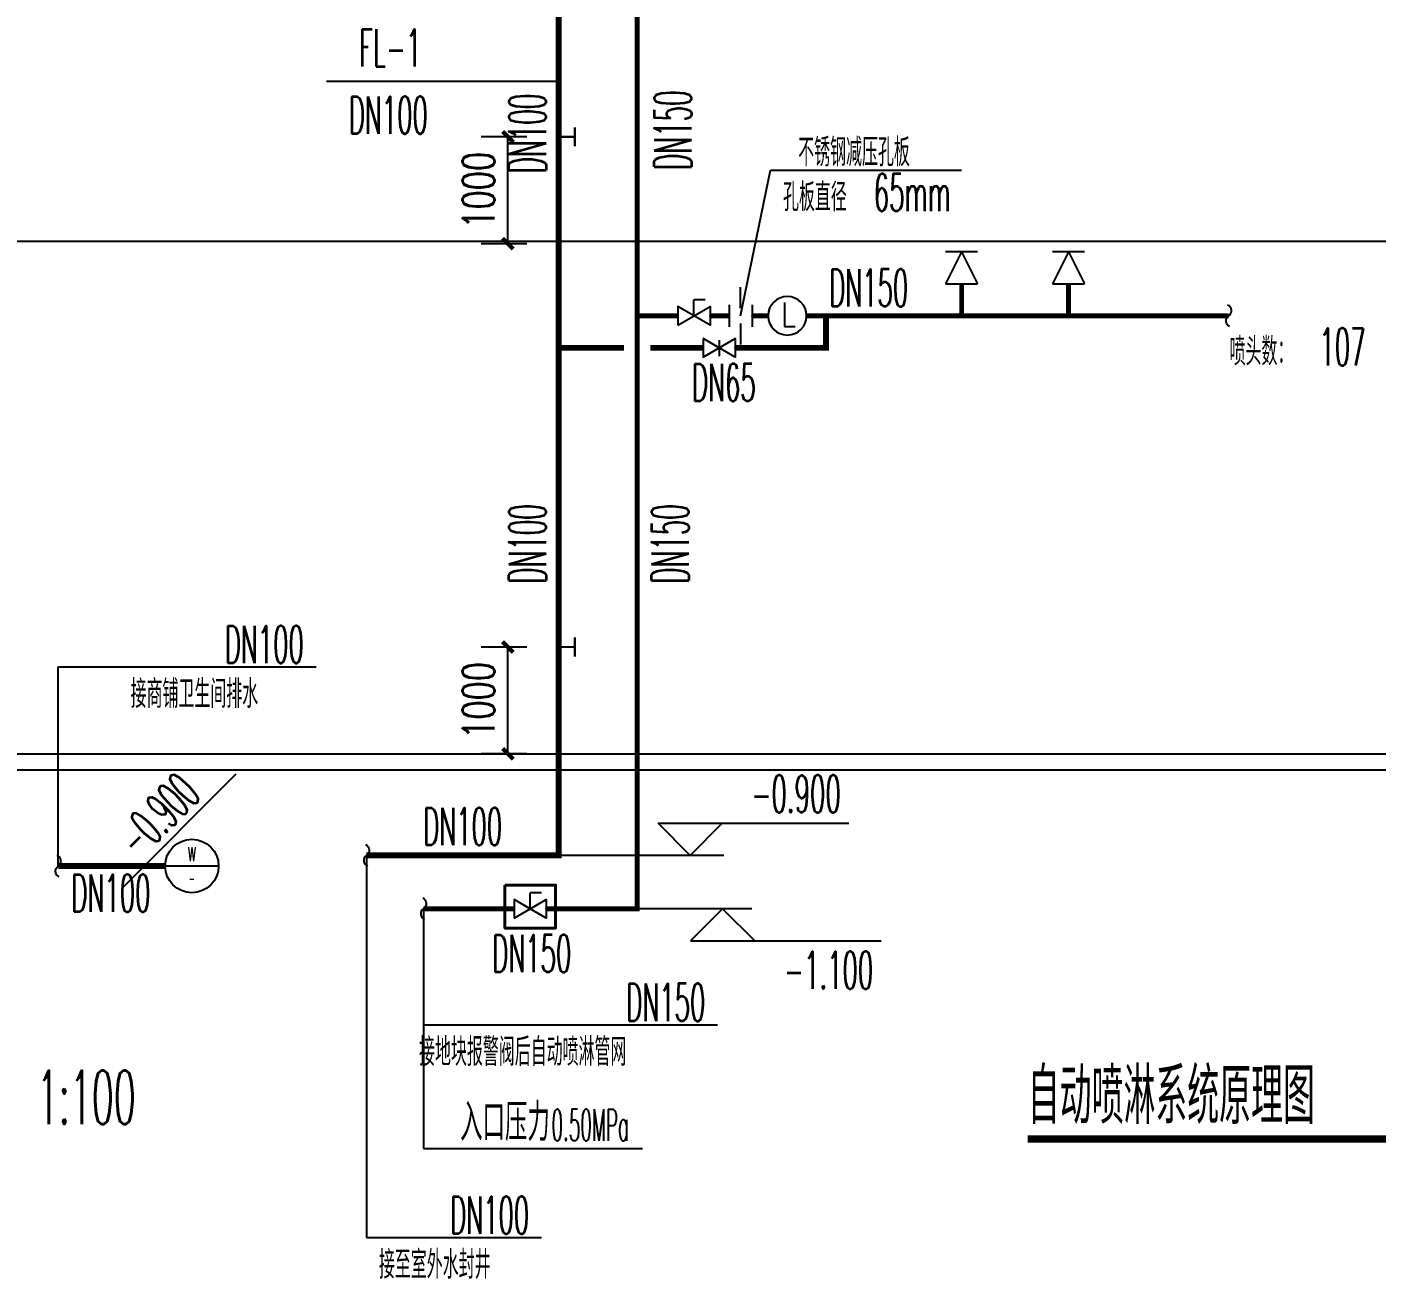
# Model space of a CAD drawing. Extents: x 1031190 to 1725648, y 733081 to 1571294.
# Drawn here: x 1304369 to 1316992, y 836154 to 847873 of the extents above; entities that cross this region are included whole.
import ezdxf
from ezdxf.enums import TextEntityAlignment as Align

# ---------------------------------------------------------------- set-up
doc = ezdxf.new("R2010")
doc.units = 0
doc.header["$LTSCALE"] = 1000
doc.header["$MEASUREMENT"] = 0
for name, color, linetype in [('DIM_SYMB', 3, 'Continuous'), ('DIM_不分区喷淋', 3, 'Continuous'), ('DIM_不分区给水', 3, 'Continuous'), ('DIM_污水', 3, 'Continuous'), ('DIM_消防', 3, 'Continuous'), ('EQUIP_不分区喷淋', 7, 'Continuous'), ('EQUIP_喷淋', 7, 'Continuous'), ('EQUIP_废水', 7, 'Continuous'), ('EQUIP_污水', 7, 'Continuous'), ('EVALVE_不分区喷淋', 7, 'Continuous'), ('PIPE-不分区喷淋', 6, 'ZP'), ('PIPE-废水', 31, 'F'), ('PIPE-污水', 2, 'W'), ('TWT', 7, 'Continuous'), ('TWT_DIM', 3, 'Continuous'), ('TWT_ELEV', 3, 'Continuous'), ('TWT_LEAD', 3, 'Continuous'), ('VALVE_不分区喷淋', 7, 'Continuous'), ('VALVE_废水', 7, 'Continuous'), ('WELL_污水', 2, 'Continuous')]:
    doc.layers.add(name, color=color, linetype=linetype)
doc.layers.add('ZC', color=6, linetype='Continuous', lineweight=40)
doc.styles.add('_TCH_DIM', font='SIMPLEX.shx', dxfattribs={"width": 0.6, "oblique": 10, "bigfont": 'hztxt.shx'})
doc.styles.add('_TCH_DIM_T3', font='SIMPLEX', dxfattribs={"width": 0.705882, "bigfont": 'GBCBIG'})
doc.styles.add('_TWT_SERIAL', font='simplex.shx', dxfattribs={"width": 0.6, "oblique": 10, "height": 3.5, "bigfont": 'aadri.shx'})
doc.styles.get("Standard").update_dxf_attribs({"font": 'gbenor.shx', "bigfont": 'gbcbig.shx'})
doc.linetypes.add('F', pattern='A,3,-0.2,["F",Standard,S=0.25,R=0,X=-0.1,Y=-0.115],-0.2', length=3.4)
doc.linetypes.add('W', pattern='A,3,-0.2,["W",Standard,S=0.25,R=0,X=-0.1,Y=-0.115],-0.2', length=3.4)
doc.linetypes.add('ZP', pattern='A,3,-0.2,["ZP",Standard,S=0.25,R=0,X=-0.1,Y=-0.115],-0.35', length=3.55)
doc.dimstyles.new('_TWT_ARCH&&100', dxfattribs={"dimtxt": 297.5, "dimasz": 100, "dimexe": 250, "dimexo": 300, "dimgap": 126.25, "dimtad": 1, "dimdec": 0, "dimzin": 0, "dimdsep": 46, "dimtxsty": '_TCH_DIM_T3', "dimblk": 'ARCHTICK', "dimcen": 0.09, "dimclrt": 7, "dimazin": 2, "dimtfac": 1, "dimtdec": 0, "dimtix": 1, "dimtmove": 2, "dimatfit": 3, "dimfxl": 0, "dimtolj": 1, "dimtzin": 0, "dimarcsym": 0})

# ---------------------------------------------------------------- blocks, each defined once
blk = doc.blocks.new('$TWTSYS$00000187')
blk.add_circle((0, 0, 0), 0.5)
blk = doc.blocks.new('A$C67B35354')
at = {"layer": 'DIM_污水'}
blk.add_line((250, 0), (-250, 0), dxfattribs=at)
at = {"layer": 'WELL_污水', "xscale": 500, "yscale": 500, "zscale": 500}
blk.add_blockref('$TWTSYS$00000187', (0, 0), dxfattribs=at)
at = {"layer": 'DIM_污水', "color": 7, "style": '_TWT_SERIAL'}
for s, height, width, p, p2 in [('W', 132, 0.6, (-38, 46), (38, 46)), ('-', 134, 0.466667, (-27, -180), (27, -180))]:
    blk.add_text(s, height=height, dxfattribs=dict(at, width=width)).set_placement(p, p2, align=Align.FIT)
blk = doc.blocks.new('_ArchTick')
at = {"color": 0, "linetype": 'ByBlock', "const_width": 0.4}
blk.add_lwpolyline([(-0.5, -0.5), (0.5, 0.5)], dxfattribs=at)
blk = doc.blocks.new('*D886')
at = {"layer": 'Defpoints', "color": 0}
for p in [(1308868.985, 846844.667), (1309344.558, 846844.667), (1309344.558, 845844.667)]:
    blk.add_point(p, dxfattribs=at)
at = {"layer": 'TWT_DIM', "color": 0, "lineweight": -2}
for p, q in [((1309044.558, 846844.667), (1308618.985, 846844.667)), ((1308868.985, 845844.667), (1308868.985, 846844.667)), ((1309044.558, 845844.667), (1308618.985, 845844.667))]:
    blk.add_line(p, q, dxfattribs=at)
at = {"layer": 'TWT_DIM', "color": 0, "lineweight": -2, "xscale": 100, "yscale": 100, "zscale": 100}
for p, rotation in [((1308868.985, 846844.667), 90), ((1308868.985, 845844.667), 270)]:
    blk.add_blockref('_ArchTick', p, dxfattribs=dict(at, rotation=rotation))
at = {"layer": 'TWT_DIM', "color": 7, "insert": (1308593.985, 846344.667), "char_height": 297.5, "attachment_point": 5, "rotation": 90, "style": '_TCH_DIM_T3'}
blk.add_mtext('\\A1;1000', dxfattribs=at)
blk = doc.blocks.new('*D887')
at = {"layer": 'Defpoints', "color": 0}
for p in [(1308868.985, 842069.667), (1309344.558, 842069.667), (1309344.558, 841069.667)]:
    blk.add_point(p, dxfattribs=at)
at = {"layer": 'TWT_DIM', "color": 0, "lineweight": -2}
for p, q in [((1309044.558, 842069.667), (1308618.985, 842069.667)), ((1308868.985, 841069.667), (1308868.985, 842069.667)), ((1309044.558, 841069.667), (1308618.985, 841069.667))]:
    blk.add_line(p, q, dxfattribs=at)
at = {"layer": 'TWT_DIM', "color": 0, "lineweight": -2, "xscale": 100, "yscale": 100, "zscale": 100}
for p, rotation in [((1308868.985, 842069.667), 90), ((1308868.985, 841069.667), 270)]:
    blk.add_blockref('_ArchTick', p, dxfattribs=dict(at, rotation=rotation))
at = {"layer": 'TWT_DIM', "color": 7, "insert": (1308593.985, 841569.667), "char_height": 297.5, "attachment_point": 5, "rotation": 90, "style": '_TCH_DIM_T3'}
blk.add_mtext('\\A1;1000', dxfattribs=at)
blk = doc.blocks.new('$TwtSys$00000132')
at = {"elevation": 0}
blk.add_lwpolyline([(7, -101, -0.575183), (0, 0, 0.604745), (-11, 101, 16.924828)], format="xyb", dxfattribs=at)
blk = doc.blocks.new('$EVALVE$00000030')
for p in [(0, 0), (87, 124)]:
    blk.add_line(p, (0, 124))
blk.add_lwpolyline([(-125, -72), (125, 72), (125, -72), (-125, 72)], close=True)
for p in [(-125, 0), (125, 0)]:
    blk.add_point(p)
blk = doc.blocks.new('$VALVE$00000458')
at = {"linetype": 'Continuous'}
for p, q in [((0, 60), (0, 224)), ((-90, 86), (-90, -86)), ((90, 86), (90, -86)), ((0, -60), (0, -224))]:
    blk.add_line(p, q, dxfattribs=at)
for p in [(-90, 0), (90, 0)]:
    blk.add_point(p)
blk = doc.blocks.new('$EVALVE$00000027')
at = {"color": 7}
for p, q in [((-23, 104), (-23, -83)), ((-23, -83), (61, -83))]:
    blk.add_line(p, q, dxfattribs=at)
blk.add_lwpolyline([(-150, 0, 1), (150, 0, 1), (-150, 0, 0.808179)], format="xyb")
for p in [(-150, 0), (150, 0)]:
    blk.add_point(p)
blk = doc.blocks.new('$ATTACHMENT$00000096')
for p, q in [((150, 0), (-150, 0)), ((1, -300), (-150, 0)), ((1, -300), (150, 0)), ((150, -302), (-150, -302))]:
    blk.add_line(p, q)
blk = doc.blocks.new('$VALVE$00000296')
for points in [[(-125, 72), (-125, -72), (125, 72), (125, -72), (-125, 72)], [(0, 60), (0, -64)]]:
    blk.add_lwpolyline(points)
for p in [(-125, 0), (125, 0)]:
    blk.add_point(p)
blk = doc.blocks.new('$ATTACHMENT$00000073')
at = {"const_width": 20}
for points in [[(0, 0), (150, 0)], [(150, 90), (150, -90)]]:
    blk.add_lwpolyline(points, dxfattribs=at)
blk = doc.blocks.new('*D1126')
at = {"layer": 'Defpoints', "color": 0}
for p in [(1308868.985, 846844.667), (1309344.558, 846844.667), (1309344.558, 845844.667)]:
    blk.add_point(p, dxfattribs=at)
at = {"layer": 'TWT_DIM', "color": 0, "lineweight": -2}
for p, q in [((1309044.558, 846844.667), (1308618.985, 846844.667)), ((1308868.985, 845844.667), (1308868.985, 846844.667)), ((1309044.558, 845844.667), (1308618.985, 845844.667))]:
    blk.add_line(p, q, dxfattribs=at)
at = {"layer": 'TWT_DIM', "color": 0, "lineweight": -2, "xscale": 100, "yscale": 100, "zscale": 100}
for p, rotation in [((1308868.985, 846844.667), 90), ((1308868.985, 845844.667), 270)]:
    blk.add_blockref('_ArchTick', p, dxfattribs=dict(at, rotation=rotation))
at = {"layer": 'TWT_DIM', "color": 7, "insert": (1308593.985, 846344.667), "char_height": 297.5, "attachment_point": 5, "rotation": 90, "style": '_TCH_DIM_T3'}
blk.add_mtext('\\A1;1000', dxfattribs=at)
blk = doc.blocks.new('*D1127')
at = {"layer": 'Defpoints', "color": 0}
for p in [(1308868.985, 842069.667), (1309344.558, 842069.667), (1309344.558, 841069.667)]:
    blk.add_point(p, dxfattribs=at)
at = {"layer": 'TWT_DIM', "color": 0, "lineweight": -2}
for p, q in [((1309044.558, 842069.667), (1308618.985, 842069.667)), ((1308868.985, 841069.667), (1308868.985, 842069.667)), ((1309044.558, 841069.667), (1308618.985, 841069.667))]:
    blk.add_line(p, q, dxfattribs=at)
at = {"layer": 'TWT_DIM', "color": 0, "lineweight": -2, "xscale": 100, "yscale": 100, "zscale": 100}
for p, rotation in [((1308868.985, 842069.667), 90), ((1308868.985, 841069.667), 270)]:
    blk.add_blockref('_ArchTick', p, dxfattribs=dict(at, rotation=rotation))
at = {"layer": 'TWT_DIM', "color": 7, "insert": (1308593.985, 841569.667), "char_height": 297.5, "attachment_point": 5, "rotation": 90, "style": '_TCH_DIM_T3'}
blk.add_mtext('\\A1;1000', dxfattribs=at)
blk = doc.blocks.new('*D1365')
at = {"layer": 'Defpoints', "color": 0}
for p in [(1308868.985, 846844.667), (1309344.558, 846844.667), (1309344.558, 845844.667)]:
    blk.add_point(p, dxfattribs=at)
at = {"layer": 'TWT_DIM', "color": 0, "lineweight": -2}
for p, q in [((1309044.558, 846844.667), (1308618.985, 846844.667)), ((1308868.985, 845844.667), (1308868.985, 846844.667)), ((1309044.558, 845844.667), (1308618.985, 845844.667))]:
    blk.add_line(p, q, dxfattribs=at)
at = {"layer": 'TWT_DIM', "color": 0, "lineweight": -2, "xscale": 100, "yscale": 100, "zscale": 100}
for p, rotation in [((1308868.985, 846844.667), 90), ((1308868.985, 845844.667), 270)]:
    blk.add_blockref('_ArchTick', p, dxfattribs=dict(at, rotation=rotation))
at = {"layer": 'TWT_DIM', "color": 7, "insert": (1308593.985, 846344.667), "char_height": 297.5, "attachment_point": 5, "rotation": 90, "style": '_TCH_DIM_T3'}
blk.add_mtext('\\A1;1000', dxfattribs=at)
blk = doc.blocks.new('*D1366')
at = {"layer": 'Defpoints', "color": 0}
for p in [(1308868.985, 842069.667), (1309344.558, 842069.667), (1309344.558, 841069.667)]:
    blk.add_point(p, dxfattribs=at)
at = {"layer": 'TWT_DIM', "color": 0, "lineweight": -2}
for p, q in [((1309044.558, 842069.667), (1308618.985, 842069.667)), ((1308868.985, 841069.667), (1308868.985, 842069.667)), ((1309044.558, 841069.667), (1308618.985, 841069.667))]:
    blk.add_line(p, q, dxfattribs=at)
at = {"layer": 'TWT_DIM', "color": 0, "lineweight": -2, "xscale": 100, "yscale": 100, "zscale": 100}
for p, rotation in [((1308868.985, 842069.667), 90), ((1308868.985, 841069.667), 270)]:
    blk.add_blockref('_ArchTick', p, dxfattribs=dict(at, rotation=rotation))
at = {"layer": 'TWT_DIM', "color": 7, "insert": (1308593.985, 841569.667), "char_height": 297.5, "attachment_point": 5, "rotation": 90, "style": '_TCH_DIM_T3'}
blk.add_mtext('\\A1;1000', dxfattribs=at)

msp = doc.modelspace()

# ---------------------------------------------------------------- hatches: boundary and pattern name
at = {"layer": 'PIPE-不分区喷淋'}
for points in [[(1310078.3, 839619.7), (1310100.8, 839619.7), (1310100.8, 839597.2)], [(1310078.3, 839619.7), (1310078.3, 839597.2), (1310100.8, 839597.2)], [(1310078.3, 839619.7), (1310100.8, 839619.7), (1310100.8, 839597.2)], [(1310078.3, 839619.7), (1310078.3, 839597.2), (1310100.8, 839597.2)], [(1310078.3, 839619.7), (1310100.8, 839619.7), (1310100.8, 839597.2)], [(1310078.3, 839619.7), (1310078.3, 839597.2), (1310100.8, 839597.2)]]:
    msp.add_hatch(color=256, dxfattribs=at).paths.add_polyline_path(points)
at = {"layer": 'PIPE-废水'}
for points in [[(1311844.6, 844869.7), (1311872.1, 844869.7), (1311872.1, 844842.2)], [(1311844.6, 844869.7), (1311844.6, 844842.2), (1311872.1, 844842.2)], [(1311844.6, 844869.7), (1311872.1, 844869.7), (1311872.1, 844842.2)], [(1311844.6, 844869.7), (1311844.6, 844842.2), (1311872.1, 844842.2)], [(1311844.6, 844869.7), (1311872.1, 844869.7), (1311872.1, 844842.2)], [(1311844.6, 844869.7), (1311844.6, 844842.2), (1311872.1, 844842.2)], [(1309344.6, 840119.7), (1309344.6, 840092.2), (1309372.1, 840092.2)], [(1309344.6, 840119.7), (1309372.1, 840119.7), (1309372.1, 840092.2)], [(1309344.6, 840119.7), (1309344.6, 840092.2), (1309372.1, 840092.2)], [(1309344.6, 840119.7), (1309372.1, 840119.7), (1309372.1, 840092.2)], [(1309344.6, 840119.7), (1309344.6, 840092.2), (1309372.1, 840092.2)], [(1309344.6, 840119.7), (1309372.1, 840119.7), (1309372.1, 840092.2)]]:
    msp.add_hatch(color=256, dxfattribs=at).paths.add_polyline_path(points)

# ---------------------------------------------------------------- linework, layer by layer
at = {"layer": 'DIM_SYMB', "const_width": 70}
msp.add_lwpolyline([(1313733.5, 837464.9), (1317578.2, 837464.9)], dxfattribs=at)
msp.add_lwpolyline([(1313733.5, 837464.9), (1317578.2, 837464.9)], dxfattribs=at)
msp.add_lwpolyline([(1313733.5, 837464.9), (1317578.2, 837464.9)], dxfattribs=at)
at = {"layer": 'DIM_不分区喷淋'}
for p, q in [((1308078.3, 839619.7), (1308078.3, 837376.2)), ((1308078.3, 839619.7), (1308078.3, 837376.2)), ((1308078.3, 839619.7), (1308078.3, 837376.2)), ((1308078.3, 837376.2), (1310127.6, 837376.2)), ((1308078.3, 837376.2), (1310127.6, 837376.2)), ((1308078.3, 837376.2), (1310127.6, 837376.2))]:
    msp.add_line(p, q, dxfattribs=at)
at = {"layer": 'DIM_不分区给水'}
for p, q in [((1308369.3, 847363.8), (1307172.8, 847363.8)), ((1308369.3, 847363.8), (1307172.8, 847363.8)), ((1308369.3, 847363.8), (1307172.8, 847363.8)), ((1309344.6, 847363.8), (1308369.3, 847363.8)), ((1309344.6, 847363.8), (1308369.3, 847363.8)), ((1309344.6, 847363.8), (1308369.3, 847363.8))]:
    msp.add_line(p, q, dxfattribs=at)
at = {"layer": 'DIM_污水'}
for p, q in [((1311045.7, 845169.7), (1311324.7, 846534)), ((1311045.7, 845169.7), (1311324.7, 846534)), ((1311045.7, 845169.7), (1311324.7, 846534)), ((1311324.7, 846534), (1313111.7, 846534)), ((1311324.7, 846534), (1313111.7, 846534)), ((1311324.7, 846534), (1313111.7, 846534)), ((1304661.6, 840019.7), (1304661.6, 841884.4)), ((1304661.6, 841884.4), (1307073.9, 841884.4)), ((1304661.6, 840019.7), (1304661.6, 841884.4)), ((1304661.6, 841884.4), (1307073.9, 841884.4)), ((1304661.6, 840019.7), (1304661.6, 841884.4)), ((1304661.6, 841884.4), (1307073.9, 841884.4)), ((1307544.3, 840119.7), (1307544.3, 836542.4)), ((1307544.3, 840119.7), (1307544.3, 836542.4)), ((1307544.3, 840119.7), (1307544.3, 836542.4)), ((1308078.1, 839619.7), (1308078.1, 838534.1)), ((1308078.1, 839619.7), (1308078.1, 838534.1)), ((1308078.1, 839619.7), (1308078.1, 838534.1)), ((1308078.1, 838534.1), (1310830.9, 838534.1)), ((1308078.1, 838534.1), (1310830.9, 838534.1)), ((1308078.1, 838534.1), (1310830.9, 838534.1)), ((1307544.3, 836542.4), (1309183, 836542.4)), ((1307544.3, 836542.4), (1309183, 836542.4)), ((1307544.3, 836542.4), (1309183, 836542.4))]:
    msp.add_line(p, q, dxfattribs=at)
at = {"layer": 'DIM_消防'}
msp.add_line((1306324.1, 840879.6), (1305258.1, 839813.6), dxfattribs=at)
msp.add_line((1306324.1, 840879.6), (1305258.1, 839813.6), dxfattribs=at)
msp.add_line((1306324.1, 840879.6), (1305258.1, 839813.6), dxfattribs=at)
at = {"layer": 'PIPE-不分区喷淋', "const_width": 45}
for points in [[(1310078.3, 845169.7), (1310078.3, 848769.7)], [(1310078.3, 845169.7), (1310078.3, 848769.7)], [(1310078.3, 845169.7), (1310078.3, 848769.7)], [(1313114.1, 845169.7), (1313114.1, 845469.7)], [(1313114.1, 845169.7), (1313114.1, 845469.7)], [(1313114.1, 845169.7), (1313114.1, 845469.7)], [(1314114.1, 845169.7), (1314114.1, 845469.7)], [(1314114.1, 845169.7), (1314114.1, 845469.7)], [(1314114.1, 845169.7), (1314114.1, 845469.7)], [(1310078.3, 839619.7), (1310078.3, 845169.7)], [(1310078.3, 845169.7), (1310459.8, 845169.7)], [(1310078.3, 839619.7), (1310078.3, 845169.7)], [(1310078.3, 845169.7), (1310459.8, 845169.7)], [(1310078.3, 839619.7), (1310078.3, 845169.7)], [(1310078.3, 845169.7), (1310459.8, 845169.7)], [(1310760.2, 845169.7), (1310937.9, 845169.7)], [(1310760.2, 845169.7), (1310937.9, 845169.7)], [(1310760.2, 845169.7), (1310937.9, 845169.7)], [(1311153.5, 845169.7), (1311304, 845169.7)], [(1311153.5, 845169.7), (1311304, 845169.7)], [(1311153.5, 845169.7), (1311304, 845169.7)], [(1311664, 845169.7), (1313114.1, 845169.7)], [(1311664, 845169.7), (1313114.1, 845169.7)], [(1311664, 845169.7), (1313114.1, 845169.7)], [(1313114.1, 845169.7), (1314114.1, 845169.7)], [(1313114.1, 845169.7), (1314114.1, 845169.7)], [(1313114.1, 845169.7), (1314114.1, 845169.7)], [(1314114.1, 845169.7), (1315614.1, 845169.7)], [(1314114.1, 845169.7), (1315614.1, 845169.7)], [(1314114.1, 845169.7), (1315614.1, 845169.7)], [(1308928.1, 839619.7), (1308078.3, 839619.7)], [(1308928.1, 839619.7), (1308078.3, 839619.7)], [(1308928.1, 839619.7), (1308078.3, 839619.7)], [(1310078.3, 839619.7), (1309228.6, 839619.7)], [(1310078.3, 839619.7), (1309228.6, 839619.7)], [(1310078.3, 839619.7), (1309228.6, 839619.7)]]:
    msp.add_lwpolyline(points, dxfattribs=at)
at = {"layer": 'PIPE-废水', "const_width": 55}
for points in [[(1309344.6, 848469.7), (1309344.6, 846844.7)], [(1309344.6, 848469.7), (1309344.6, 846844.7)], [(1309344.6, 848469.7), (1309344.6, 846844.7)], [(1309344.6, 846844.7), (1309344.6, 844869.7)], [(1309344.6, 846844.7), (1309344.6, 844869.7)], [(1309344.6, 846844.7), (1309344.6, 844869.7)], [(1311844.6, 845169.7), (1311844.6, 844869.7)], [(1311844.6, 845169.7), (1311844.6, 844869.7)], [(1311844.6, 845169.7), (1311844.6, 844869.7)], [(1309955.8, 844869.7), (1309344.6, 844869.7)], [(1309344.6, 844869.7), (1309344.6, 842069.7)], [(1309955.8, 844869.7), (1309344.6, 844869.7)], [(1309344.6, 844869.7), (1309344.6, 842069.7)], [(1309955.8, 844869.7), (1309344.6, 844869.7)], [(1309344.6, 844869.7), (1309344.6, 842069.7)], [(1310695.1, 844869.7), (1310200.8, 844869.7)], [(1310695.1, 844869.7), (1310200.8, 844869.7)], [(1310695.1, 844869.7), (1310200.8, 844869.7)], [(1311844.6, 844869.7), (1310995.1, 844869.7)], [(1311844.6, 844869.7), (1310995.1, 844869.7)], [(1311844.6, 844869.7), (1310995.1, 844869.7)], [(1309344.6, 842069.7), (1309344.6, 840119.7)], [(1309344.6, 842069.7), (1309344.6, 840119.7)], [(1309344.6, 842069.7), (1309344.6, 840119.7)], [(1309344.6, 840119.7), (1307544.6, 840119.7)], [(1309344.6, 840119.7), (1307544.6, 840119.7)], [(1309344.6, 840119.7), (1307544.6, 840119.7)]]:
    msp.add_lwpolyline(points, dxfattribs=at)
at = {"layer": 'PIPE-污水', "const_width": 55}
msp.add_lwpolyline([(1304661.6, 840019.7), (1305661.6, 840019.7)], dxfattribs=at)
msp.add_lwpolyline([(1304661.6, 840019.7), (1305661.6, 840019.7)], dxfattribs=at)
msp.add_lwpolyline([(1304661.6, 840019.7), (1305661.6, 840019.7)], dxfattribs=at)
at = {"layer": 'TWT'}
for p, q in [((1285112.3, 845869.7), (1355074.7, 845869.7)), ((1285112.3, 845869.7), (1355074.7, 845869.7)), ((1285112.3, 845869.7), (1355074.7, 845869.7)), ((1285112.3, 841069.7), (1355074.7, 841069.7)), ((1285112.3, 841069.7), (1355074.7, 841069.7)), ((1285112.3, 841069.7), (1355074.7, 841069.7)), ((1285112.3, 840919.7), (1355074.7, 840919.7)), ((1285112.3, 840919.7), (1355074.7, 840919.7)), ((1285112.3, 840919.7), (1355074.7, 840919.7))]:
    msp.add_line(p, q, dxfattribs=at)
at = {"layer": 'TWT_ELEV'}
for p, q in [((1310574.1, 840119.7), (1310274.1, 840419.7)), ((1310274.1, 840419.7), (1312058.4, 840419.7)), ((1310574.1, 840119.7), (1310274.1, 840419.7)), ((1310274.1, 840419.7), (1312058.4, 840419.7)), ((1310574.1, 840119.7), (1310274.1, 840419.7)), ((1310274.1, 840419.7), (1312058.4, 840419.7)), ((1310574.1, 840119.7), (1310874.1, 840419.7)), ((1310574.1, 840119.7), (1310874.1, 840419.7)), ((1310574.1, 840119.7), (1310874.1, 840419.7)), ((1310889.1, 840119.7), (1309344.6, 840119.7)), ((1310889.1, 840119.7), (1309344.6, 840119.7)), ((1310889.1, 840119.7), (1309344.6, 840119.7)), ((1311150.9, 839619.7), (1310078.3, 839619.7)), ((1311150.9, 839619.7), (1310078.3, 839619.7)), ((1311150.9, 839619.7), (1310078.3, 839619.7)), ((1310878.3, 839619.7), (1310578.3, 839319.7)), ((1310878.3, 839619.7), (1310578.3, 839319.7)), ((1310878.3, 839619.7), (1310578.3, 839319.7)), ((1310878.3, 839619.7), (1311178.3, 839319.7)), ((1310878.3, 839619.7), (1311178.3, 839319.7)), ((1310878.3, 839619.7), (1311178.3, 839319.7)), ((1310578.3, 839319.7), (1312362.6, 839319.7)), ((1310578.3, 839319.7), (1312362.6, 839319.7)), ((1310578.3, 839319.7), (1312362.6, 839319.7))]:
    msp.add_line(p, q, dxfattribs=at)
at = {"layer": 'ZC'}
msp.add_lwpolyline([(1308840.2, 839841.1), (1309314.2, 839841.1), (1309314.2, 839439.4), (1308840.2, 839439.4)], close=True, dxfattribs=at)
msp.add_lwpolyline([(1308840.2, 839841.1), (1309314.2, 839841.1), (1309314.2, 839439.4), (1308840.2, 839439.4)], close=True, dxfattribs=at)
msp.add_lwpolyline([(1308840.2, 839841.1), (1309314.2, 839841.1), (1309314.2, 839439.4), (1308840.2, 839439.4)], close=True, dxfattribs=at)

# ---------------------------------------------------------------- block references
at = {"layer": 'EQUIP_不分区喷淋'}
msp.add_blockref('$TwtSys$00000132', (1315614.1, 845169.7), dxfattribs=at)
msp.add_blockref('$TwtSys$00000132', (1315614.1, 845169.7), dxfattribs=at)
msp.add_blockref('$TwtSys$00000132', (1315614.1, 845169.7), dxfattribs=at)
at = {"layer": 'EQUIP_不分区喷淋', "rotation": 180}
msp.add_blockref('$TwtSys$00000132', (1308078.3, 839619.7), dxfattribs=at)
msp.add_blockref('$TwtSys$00000132', (1308078.3, 839619.7), dxfattribs=at)
msp.add_blockref('$TwtSys$00000132', (1308078.3, 839619.7), dxfattribs=at)
at = {"layer": 'EQUIP_喷淋', "rotation": 180.0000000000002}
for p in [(1313114.1, 845469.7), (1313114.1, 845469.7), (1313114.1, 845469.7), (1314114.1, 845469.7), (1314114.1, 845469.7), (1314114.1, 845469.7)]:
    msp.add_blockref('$ATTACHMENT$00000096', p, dxfattribs=at)
at = {"layer": 'EQUIP_废水', "rotation": 180}
msp.add_blockref('$TwtSys$00000132', (1307544.6, 840119.7), dxfattribs=at)
msp.add_blockref('$TwtSys$00000132', (1307544.6, 840119.7), dxfattribs=at)
msp.add_blockref('$TwtSys$00000132', (1307544.6, 840119.7), dxfattribs=at)
at = {"layer": 'EQUIP_污水'}
for name, p in [('$ATTACHMENT$00000073', (1309344.6, 846844.7)), ('$ATTACHMENT$00000073', (1309344.6, 846844.7)), ('$ATTACHMENT$00000073', (1309344.6, 846844.7)), ('$ATTACHMENT$00000073', (1309344.6, 842069.7)), ('$ATTACHMENT$00000073', (1309344.6, 842069.7)), ('$ATTACHMENT$00000073', (1309344.6, 842069.7)), ('$TwtSys$00000132', (1304661.6, 840019.7)), ('$TwtSys$00000132', (1304661.6, 840019.7)), ('$TwtSys$00000132', (1304661.6, 840019.7))]:
    msp.add_blockref(name, p, dxfattribs=at)
at = {"layer": 'EVALVE_不分区喷淋', "xscale": 1.2, "yscale": 1.2, "zscale": 1.2}
for name, p in [('$EVALVE$00000030', (1310610, 845169.7)), ('$EVALVE$00000030', (1310610, 845169.7)), ('$EVALVE$00000030', (1310610, 845169.7)), ('$EVALVE$00000027', (1311484, 845169.7)), ('$EVALVE$00000027', (1311484, 845169.7)), ('$EVALVE$00000027', (1311484, 845169.7))]:
    msp.add_blockref(name, p, dxfattribs=at)
at = {"layer": 'EVALVE_不分区喷淋', "xscale": -1.2, "yscale": -1.2, "zscale": 1.2, "rotation": 180}
msp.add_blockref('$EVALVE$00000030', (1309078.3, 839619.7), dxfattribs=at)
msp.add_blockref('$EVALVE$00000030', (1309078.3, 839619.7), dxfattribs=at)
msp.add_blockref('$EVALVE$00000030', (1309078.3, 839619.7), dxfattribs=at)
at = {"layer": 'VALVE_不分区喷淋', "xscale": 1.2, "yscale": 1.2, "zscale": 1.2}
msp.add_blockref('$VALVE$00000458', (1311045.7, 845169.7), dxfattribs=at)
msp.add_blockref('$VALVE$00000458', (1311045.7, 845169.7), dxfattribs=at)
msp.add_blockref('$VALVE$00000458', (1311045.7, 845169.7), dxfattribs=at)
at = {"layer": 'VALVE_废水', "xscale": -1.2, "yscale": -1.2, "zscale": 1.2, "rotation": 180}
msp.add_blockref('$VALVE$00000296', (1310845.1, 844869.7), dxfattribs=at)
msp.add_blockref('$VALVE$00000296', (1310845.1, 844869.7), dxfattribs=at)
msp.add_blockref('$VALVE$00000296', (1310845.1, 844869.7), dxfattribs=at)
at = {"layer": 'ZC'}
msp.add_blockref('A$C67B35354', (1305911.6, 840019.7), dxfattribs=at)
msp.add_blockref('A$C67B35354', (1305911.6, 840019.7), dxfattribs=at)
msp.add_blockref('A$C67B35354', (1305911.6, 840019.7), dxfattribs=at)

# ---------------------------------------------------------------- texts
at = {"layer": 'DIM_SYMB', "color": 7, "style": '_TWT_SERIAL'}
for s, height, width, p in [('1:100', 500, 0.48, (1304460.2, 837604.9)), ('1:100', 500, 0.48, (1304460.2, 837604.9)), ('1:100', 500, 0.48, (1304460.2, 837604.9)), ('自动喷淋系统原理图', 523.62, 0.6, (1313733.5, 837604.9)), ('自动喷淋系统原理图', 523.62, 0.6, (1313733.5, 837604.9)), ('自动喷淋系统原理图', 523.62, 0.6, (1313733.5, 837604.9))]:
    msp.add_text(s, height=height, dxfattribs=dict(at, width=width)).set_placement(p)
at = {"layer": 'DIM_不分区喷淋', "color": 7, "style": '_TCH_DIM'}
for s, height, width, p in [('入口压力', 350, 0.6, (1308421.2, 837446.2)), ('入口压力', 350, 0.6, (1308421.2, 837446.2)), ('入口压力', 350, 0.6, (1308421.2, 837446.2)), ('0.50MPa', 297.5, 0.423529, (1309276.6, 837446.2)), ('0.50MPa', 297.5, 0.423529, (1309276.6, 837446.2)), ('0.50MPa', 297.5, 0.423529, (1309276.6, 837446.2))]:
    msp.add_text(s, height=height, dxfattribs=dict(at, width=width)).set_placement(p)
at = {"layer": 'DIM_不分区给水', "color": 7, "style": '_TWT_SERIAL', "width": 0.48}
for s, p in [('FL-1', (1307476.2, 847503.8)), ('FL-1', (1307476.2, 847503.8)), ('FL-1', (1307476.2, 847503.8)), ('DN100', (1307378.1, 846873.8)), ('DN100', (1307378.1, 846873.8)), ('DN100', (1307378.1, 846873.8))]:
    msp.add_text(s, height=350, dxfattribs=at).set_placement(p)
at = {"layer": 'DIM_污水', "color": 7, "style": '_TWT_SERIAL'}
for s, height, width, p in [('不锈钢减压孔板', 261.81, 0.6, (1311585.2, 846569)), ('不锈钢减压孔板', 261.81, 0.6, (1311585.2, 846569)), ('不锈钢减压孔板', 261.81, 0.6, (1311585.2, 846569)), ('孔板直径', 261.81, 0.6, (1311442.6, 846149)), ('孔板直径', 261.81, 0.6, (1311442.6, 846149)), ('孔板直径', 261.81, 0.6, (1311442.6, 846149)), ('65mm', 350, 0.48, (1312292.3, 846149)), ('65mm', 350, 0.48, (1312292.3, 846149)), ('65mm', 350, 0.48, (1312292.3, 846149)), ('DN100', 350, 0.48, (1306217.9, 841919.4)), ('DN100', 350, 0.48, (1306217.9, 841919.4)), ('DN100', 350, 0.48, (1306217.9, 841919.4)), ('接商铺卫生间排水', 261.81, 0.6, (1305338.2, 841499.4)), ('接商铺卫生间排水', 261.81, 0.6, (1305338.2, 841499.4)), ('接商铺卫生间排水', 261.81, 0.6, (1305338.2, 841499.4)), ('DN150', 350, 0.48, (1309975, 838569.1)), ('DN150', 350, 0.48, (1309975, 838569.1)), ('DN150', 350, 0.48, (1309975, 838569.1)), ('接地块报警阀后自动喷淋管网', 261.811, 0.6, (1308037.4, 838149.1)), ('接地块报警阀后自动喷淋管网', 261.811, 0.6, (1308037.4, 838149.1)), ('接地块报警阀后自动喷淋管网', 261.811, 0.6, (1308037.4, 838149.1)), ('DN100', 350, 0.48, (1308327, 836577.4)), ('DN100', 350, 0.48, (1308327, 836577.4)), ('DN100', 350, 0.48, (1308327, 836577.4)), ('接至室外水封井', 261.81, 0.6, (1307661.8, 836157.4)), ('接至室外水封井', 261.81, 0.6, (1307661.8, 836157.4)), ('接至室外水封井', 261.81, 0.6, (1307661.8, 836157.4))]:
    msp.add_text(s, height=height, dxfattribs=dict(at, width=width)).set_placement(p)
at = {"layer": 'DIM_消防', "color": 7, "style": '_TWT_SERIAL', "width": 0.48}
for s, rotation, p in [('DN100', 90, (1309226.8, 846505.3)), ('DN100', 90, (1309226.8, 846505.3)), ('DN100', 90, (1309226.8, 846505.3)), ('DN150', 90, (1310587.7, 846536.2)), ('DN150', 90, (1310587.7, 846536.2)), ('DN150', 90, (1310587.7, 846536.2)), ('DN100', 90, (1309226.8, 842663.7)), ('DN100', 90, (1309226.8, 842663.7)), ('DN100', 90, (1309226.8, 842663.7)), ('DN150', 90, (1310561.4, 842663.7)), ('DN150', 90, (1310561.4, 842663.7)), ('DN150', 90, (1310561.4, 842663.7)), ('-0.900', 45, (1305421.9, 840076.4)), ('-0.900', 45, (1305421.9, 840076.4)), ('-0.900', 45, (1305421.9, 840076.4))]:
    msp.add_text(s, height=350, rotation=rotation, dxfattribs=at).set_placement(p)
at = {"layer": 'DIM_消防', "color": 0, "style": '_TWT_SERIAL', "width": 0.48}
for s, p in [('DN150', (1311873.7, 845255.4, 0)), ('DN150', (1311873.7, 845255.4, 0)), ('DN150', (1311873.7, 845255.4, 0)), ('DN65', (1310590, 844371.2)), ('DN65', (1310590, 844371.2)), ('DN65', (1310590, 844371.2))]:
    msp.add_text(s, height=350, dxfattribs=at).set_placement(p)
at = {"layer": 'DIM_消防', "color": 7, "style": '_TWT_SERIAL', "width": 0.48}
for s, p in [('DN100', (1308074.5, 840214.5)), ('DN100', (1308074.5, 840214.5)), ('DN100', (1308074.5, 840214.5)), ('DN100', (1304782.7, 839591.3)), ('DN100', (1304782.7, 839591.3)), ('DN100', (1304782.7, 839591.3)), ('DN150', (1308721, 839026.2)), ('DN150', (1308721, 839026.2)), ('DN150', (1308721, 839026.2))]:
    msp.add_text(s, height=350, dxfattribs=at).set_placement(p)
at = {"layer": 'TWT_ELEV', "color": 7, "style": '_TWT_SERIAL', "width": 0.48}
for s, p in [('-0.900', (1311148.4, 840519.8)), ('-0.900', (1311148.4, 840519.8)), ('-0.900', (1311148.4, 840519.8)), ('-1.100', (1311452.6, 838869.6)), ('-1.100', (1311452.6, 838869.6)), ('-1.100', (1311452.6, 838869.6))]:
    msp.add_text(s, height=350, dxfattribs=at).set_placement(p)
at = {"layer": 'TWT_LEAD', "color": 7, "style": '_TWT_SERIAL'}
for s, height, width, p in [('107', 350, 0.48, (1316461.5, 844704.3)), ('107', 350, 0.48, (1316461.5, 844704.3)), ('107', 350, 0.48, (1316461.5, 844704.3)), ('喷头数：', 261.81, 0.6, (1315621.5, 844704.3)), ('喷头数：', 261.81, 0.6, (1315621.5, 844704.3)), ('喷头数：', 261.81, 0.6, (1315621.5, 844704.3))]:
    msp.add_text(s, height=height, dxfattribs=dict(at, width=width)).set_placement(p)

# ---------------------------------------------------------------- dimensions: what is measured, and where the dimension line sits
at = {"layer": 'TWT_DIM'}
for p1, p2, picture, middle in [((1309344.6, 845844.7), (1309344.6, 846844.7), '*D886', (1308594, 846344.7)), ((1309344.6, 845844.7), (1309344.6, 846844.7), '*D1126', (1308594, 846344.7)), ((1309344.6, 845844.7), (1309344.6, 846844.7), '*D1365', (1308594, 846344.7)), ((1309344.6, 841069.7), (1309344.6, 842069.7), '*D887', (1308594, 841569.7)), ((1309344.6, 841069.7), (1309344.6, 842069.7), '*D1127', (1308594, 841569.7)), ((1309344.6, 841069.7), (1309344.6, 842069.7), '*D1366', (1308594, 841569.7))]:
    dim = msp.add_aligned_dim(p1=p1, p2=p2, distance=475.6, dimstyle='_TWT_ARCH&&100', dxfattribs=at)
    dim.commit()
    dim.dimension.update_dxf_attribs({"geometry": picture, "text_midpoint": middle})

doc.saveas('drawing.dxf')
